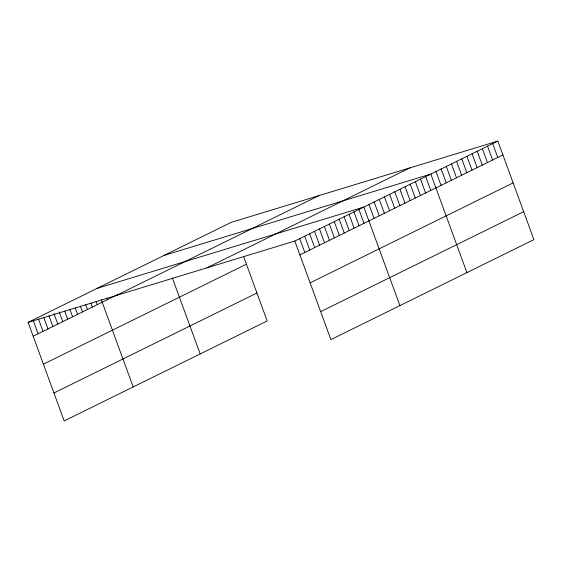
<?xml version="1.0" encoding="UTF-8"?>
<svg xmlns="http://www.w3.org/2000/svg" width="562" height="562" viewBox="0 0 562 562"><rect width="100%" height="100%" fill="white"/><g stroke="black" fill="none" stroke-linecap="round" stroke-linejoin="round"><path stroke-width="0.84" d="M243.852 257.22L267.175 320.958L64.166 420.924L28.1 322.363L231.108 222.397L497.834 141.076L533.9 239.637L330.892 339.603L294.825 241.042L497.834 141.076M33.172 336.216L117.655 294.614M116.116 295.528L319.125 195.562M206.802 267.877L409.81 167.912M43.4 364.169L246.409 264.203M299.89 254.895L502.899 154.929M53.938 392.971L256.946 293.006M310.126 282.848L513.134 182.882M320.663 311.65L523.672 211.684M164.118 255.387L430.836 174.065L466.91 272.626M97.121 288.376L363.846 207.055L399.912 305.616M28.1 322.363L294.825 241.042M492.677 143.612L497.749 157.465M487.528 146.148L492.593 160.001M482.372 148.691L487.444 162.544M477.215 151.227L482.287 165.08M472.066 153.763L477.138 167.617M466.91 156.299L471.982 170.153M461.76 158.835L466.825 172.696M456.604 161.378L461.676 175.232M451.455 163.914L456.52 177.768M446.298 166.45L451.37 180.304M441.142 168.986L446.214 182.84M435.993 171.529L441.065 185.383M425.687 176.601L430.752 190.455M420.531 179.138L425.603 192.991M415.381 181.674L420.446 195.527M410.225 184.217L415.297 198.07M405.076 186.753L410.141 200.606M399.919 189.289L404.991 203.142M394.763 191.825L399.835 205.678M389.614 194.361L394.686 208.221M384.457 196.904L389.529 210.757M379.308 199.44L384.373 213.293M374.151 201.976L379.224 215.829M369.002 204.512L374.067 218.365M358.914 209.478L363.986 223.332M353.983 211.909L359.055 225.762M349.058 214.333L354.123 228.186M344.127 216.763L349.192 230.617M339.195 219.194L344.267 233.047M334.264 221.618L339.336 235.471M329.332 224.048L334.404 237.902M324.407 226.472L329.473 240.325M319.476 228.903L324.541 242.756M314.544 231.326L319.616 245.187M309.613 233.757L314.685 247.61M304.681 236.188L309.753 250.041M299.757 238.611L304.822 252.464M172.309 277.783L200.184 353.948M106.752 298.064L107.349 299.694M101.3 299.785L133.194 386.937M96.067 301.394L97.261 304.653M90.84 303.009L92.33 307.084M85.614 304.625L87.405 309.514M80.387 306.234L82.474 311.938M75.153 307.85L77.542 314.369M69.927 309.458L72.61 316.792M64.7 311.074L67.679 319.223M59.172 311.868L62.754 321.647M53.945 313.484L57.823 324.077M49.013 315.914L52.891 326.508M43.787 317.523L47.96 328.932M38.56 319.139L43.028 331.362M33.327 320.747L38.097 333.786"/></g></svg>
